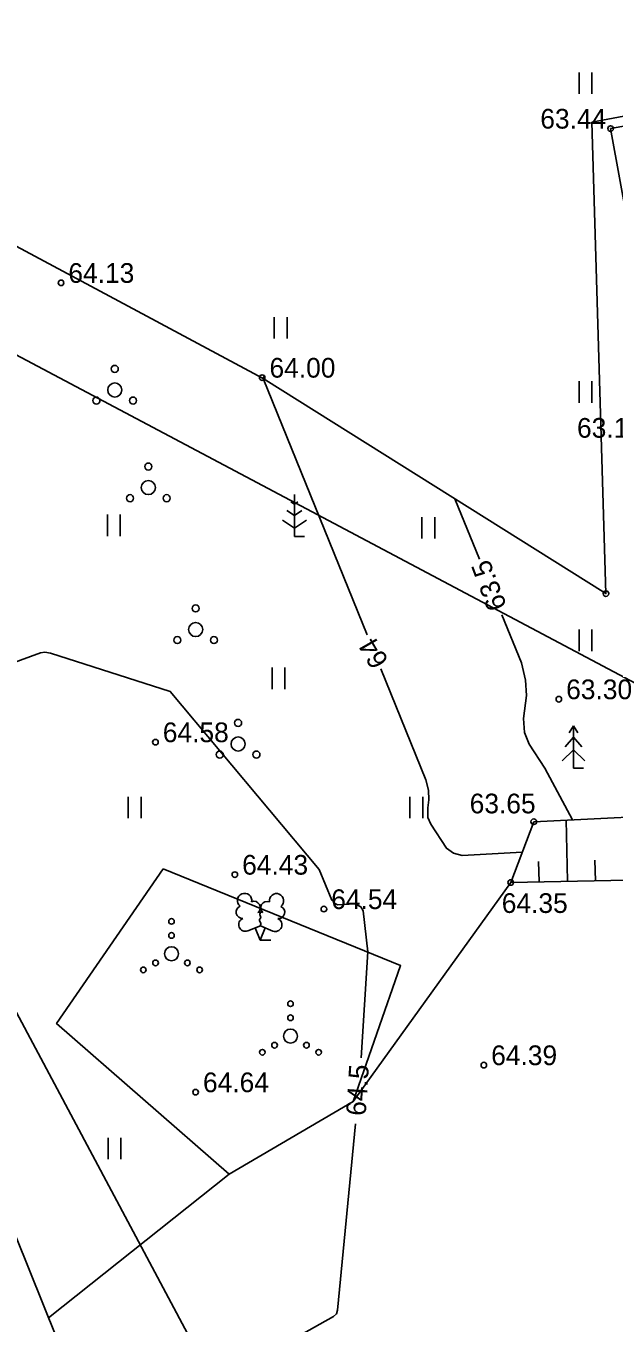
# Model space of a CAD drawing. Extents: x 641099 to 641614, y 6453870 to 6454751.
# Drawn here: x 641319.95 to 641340.83, y 6454197.84 to 6454243.93 of the extents above; entities that cross this region are included whole.
import ezdxf

# ---------------------------------------------------------------- set-up
doc = ezdxf.new("R2010")
doc.units = 0
for name, color, linetype in [('HALJASTUS', 7, 'Continuous'), ('HOONE', 7, 'Continuous'), ('HORISONTAAL-EH2000', 7, 'Continuous'), ('KORGUS-EH2000', 7, 'Continuous'), ('MOOTPIIR', 7, 'Continuous'), ('PIIR', 7, 'Continuous'), ('PUU', 7, 'Continuous'), ('RELJEEF', 7, 'Continuous'), ('TEE', 7, 'Continuous')]:
    doc.layers.add(name, color=color, linetype=linetype)

msp = doc.modelspace()

# ---------------------------------------------------------------- linework, layer by layer
at = {"layer": 'HALJASTUS'}
for p, q in [((641339.589, 6454242.283), (641339.589, 6454241.522)), ((641340.044, 6454242.283), (641340.044, 6454241.522)), ((641328.766, 6454233.587), (641328.766, 6454232.826)), ((641329.221, 6454233.587), (641329.221, 6454232.826)), ((641339.589, 6454231.308), (641339.589, 6454230.547)), ((641340.044, 6454231.308), (641340.044, 6454230.547)), ((641322.845, 6454226.572), (641322.845, 6454225.81)), ((641323.3, 6454226.572), (641323.3, 6454225.81)), ((641334.009, 6454226.485), (641334.009, 6454225.724)), ((641334.464, 6454226.485), (641334.464, 6454225.724)), ((641339.589, 6454222.483), (641339.589, 6454221.722)), ((641340.044, 6454222.483), (641340.044, 6454221.722)), ((641328.692, 6454221.132), (641328.692, 6454220.371)), ((641329.147, 6454221.132), (641329.147, 6454220.371)), ((641323.584, 6454216.546), (641323.584, 6454215.785)), ((641324.039, 6454216.546), (641324.039, 6454215.785)), ((641333.584, 6454216.546), (641333.584, 6454215.785)), ((641334.039, 6454216.546), (641334.039, 6454215.785)), ((641322.867, 6454204.428), (641322.867, 6454203.667)), ((641323.322, 6454204.428), (641323.322, 6454203.667)), ((641327.165, 6454203.129), (641320.753, 6454198.034))]:
    msp.add_line(p, q, dxfattribs=at)
msp.add_lwpolyline([(641324.821, 6454213.981), (641333.254, 6454210.545), (641331.57, 6454205.715), (641327.165, 6454203.129), (641321.038, 6454208.483)], close=True, dxfattribs=at)
msp.add_lwpolyline([(641337.164, 6454213.498), (641331.57, 6454205.715)], dxfattribs=at)
for centre, radius in [((641325.118, 6454212.117), 0.1), ((641325.118, 6454211.617), 0.1), ((641325.118, 6454210.967), 0.25), ((641324.553, 6454210.642), 0.1), ((641325.683, 6454210.642), 0.1), ((641324.118, 6454210.392), 0.1), ((641326.118, 6454210.392), 0.1), ((641329.344, 6454209.19), 0.1), ((641329.344, 6454208.69), 0.1), ((641329.344, 6454208.04), 0.25), ((641328.779, 6454207.715), 0.1), ((641329.909, 6454207.715), 0.1), ((641328.344, 6454207.465), 0.1), ((641330.344, 6454207.465), 0.1)]:
    msp.add_circle(centre, radius, dxfattribs=at)
at = {"layer": 'HOONE'}
msp.add_lwpolyline([(641342.695, 6454229.385), (641340.713, 6454240.287), (641346.233, 6454241.273), (641348.012, 6454230.191)], close=True, dxfattribs=at)
at = {"layer": 'HORISONTAAL-EH2000'}
for points in [[(641332.065, 6454222.303), (641328.379, 6454231.412), (641328.384, 6454231.431), (641328.4, 6454231.47), (641328.404, 6454231.485)], [(641336.054, 6454224.984), (641335.184, 6454227.134)], [(641339.358, 6454215.725), (641338.371, 6454217.559), (641337.822, 6454218.409), (641337.65, 6454218.829), (641337.615, 6454219.32), (641337.722, 6454220.137), (641337.694, 6454220.683), (641337.545, 6454221.299), (641336.851, 6454223.014)], [(641331.837, 6454212.635), (641331.639, 6454212.735), (641331.01, 6454212.702), (641330.908, 6454212.759), (641330.809, 6454212.867), (641330.367, 6454213.961), (641325.074, 6454220.28), (641320.825, 6454221.646), (641320.624, 6454221.677), (641320.466, 6454221.653), (641313.672, 6454219.177), (641313.311, 6454219.145), (641312.953, 6454219.296), (641310.774, 6454220.824)], [(641337.571, 6454214.573), (641335.443, 6454214.461), (641335.132, 6454214.536), (641334.884, 6454214.717), (641334.33, 6454215.572), (641334.225, 6454215.812), (641334.22, 6454216.153), (641334.258, 6454216.441), (641334.243, 6454216.775), (641334.152, 6454217.147), (641332.556, 6454221.091)], [(641331.859, 6454207.27), (641332.086, 6454211.035), (641331.921, 6454212.485), (641331.837, 6454212.635)], [(641322.076, 6454194.978), (641326.234, 6454195.468), (641330.87, 6454198.075), (641330.972, 6454198.167), (641331.019, 6454198.306), (641331.656, 6454204.919)]]:
    msp.add_lwpolyline(points, dxfattribs=at)
at = {"layer": 'KORGUS-EH2000'}
for centre in [(641340.713, 6454240.287), (641321.195, 6454234.806), (641328.338, 6454231.438), (641340.546, 6454223.763), (641338.873, 6454220.011), (641324.549, 6454218.484), (641337.982, 6454215.657), (641327.367, 6454213.777), (641337.164, 6454213.498), (641330.53, 6454212.554), (641336.21, 6454207.008), (641325.976, 6454206.047)]:
    msp.add_circle(centre, 0.1, dxfattribs=at)
at = {"layer": 'MOOTPIIR'}
msp.add_lwpolyline([(641396.779, 6454158.917), (641362.27, 6454160.432), (641352.188, 6454161.188), (641342.257, 6454163.793), (641340.174, 6454164.25), (641333.279, 6454164.297), (641325.465, 6454175.299), (641317.973, 6454190.759), (641308.239, 6454215.669), (641298.966, 6454225.28), (641295.618, 6454226.722), (641292.506, 6454230.492), (641295.229, 6454237.292), (641294.96, 6454247.416), (641298.913, 6454247.21), (641328.379, 6454231.412), (641340.546, 6454223.763), (641340.047, 6454240.51), (641351.292, 6454242.623), (641347.125, 6454280.16)], dxfattribs=at)
at = {"layer": 'PIIR'}
for points in [[(641348.14, 6454291.29), (641367.8, 6454297.97), (641430.99, 6454297.97), (641431.57, 6454271.54), (641393.05, 6454166.1), (641337.74, 6454174.84), (641313.62, 6454220.11), (641302.23, 6454241.46), (641354.66, 6454213.64)], [(641348.14, 6454291.29), (641354.66, 6454213.64), (641302.23, 6454241.46), (641310.07, 6454280.03)], [(641328.28, 6454170.64), (641305.35, 6454214.11), (641313.62, 6454220.11), (641337.74, 6454174.84), (641393.05, 6454166.1), (641388.82, 6454159.04), (641344.29, 6454160.9)]]:
    msp.add_lwpolyline(points, close=True, dxfattribs=at)
at = {"layer": 'PUU'}
for p, q in [((641329.486, 6454227.288), (641329.486, 6454225.788)), ((641329.486, 6454226.538), (641329.219, 6454226.715)), ((641329.486, 6454226.938), (641329.361, 6454227.021)), ((641329.61, 6454227.021), (641329.486, 6454226.938)), ((641329.752, 6454226.715), (641329.486, 6454226.538)), ((641329.061, 6454226.377), (641329.486, 6454226.094)), ((641329.486, 6454226.094), (641329.91, 6454226.377)), ((641329.846, 6454225.788), (641329.486, 6454225.788)), ((641339.393, 6454219.066), (641339.243, 6454218.816)), ((641339.543, 6454218.816), (641339.393, 6454219.066)), ((641339.393, 6454219.066), (641339.393, 6454217.566)), ((641339.393, 6454218.666), (641339.093, 6454218.316)), ((641339.693, 6454218.316), (641339.393, 6454218.666)), ((641339.393, 6454218.216), (641338.993, 6454217.816)), ((641339.793, 6454217.816), (641339.393, 6454218.216)), ((641339.753, 6454217.566), (641339.393, 6454217.566)), ((641327.829, 6454211.778), (641328.274, 6454211.953)), ((641328.269, 6454211.443), (641328.094, 6454211.883)), ((641328.269, 6454211.443), (641328.449, 6454211.883)), ((641328.274, 6454211.953), (641328.714, 6454211.773)), ((641328.649, 6454211.443), (641328.269, 6454211.443))]:
    msp.add_line(p, q, dxfattribs=at)
msp.add_lwpolyline([(641328.274, 6454212.448), (641328.254, 6454212.373), (641328.254, 6454212.353), (641328.264, 6454212.323), (641328.284, 6454212.288), (641328.289, 6454212.268), (641328.274, 6454212.233), (641328.249, 6454212.183), (641328.244, 6454212.158), (641328.249, 6454212.143), (641328.259, 6454212.113), (641328.294, 6454212.053), (641328.299, 6454212.033), (641328.294, 6454212.013), (641328.279, 6454211.978), (641328.274, 6454211.953)], dxfattribs=at)
for centre, radius in [((641323.104, 6454231.749), 0.125), ((641323.104, 6454230.999), 0.25), ((641322.454, 6454230.624), 0.125), ((641323.754, 6454230.624), 0.125), ((641324.296, 6454228.279), 0.125), ((641324.296, 6454227.529), 0.25), ((641323.646, 6454227.154), 0.125), ((641324.946, 6454227.154), 0.125), ((641325.976, 6454223.237), 0.125), ((641325.976, 6454222.487), 0.25), ((641325.326, 6454222.112), 0.125), ((641326.626, 6454222.112), 0.125), ((641327.484, 6454219.169), 0.125), ((641327.484, 6454218.419), 0.25), ((641326.834, 6454218.044), 0.125), ((641328.134, 6454218.044), 0.125)]:
    msp.add_circle(centre, radius, dxfattribs=at)
for centre, radius, start, end in [((641327.711, 6454212.857), 0.256, 111.5027, 232.5173), ((641327.711, 6454212.857), 0.256, 350.4856, 111.5002), ((641328.847, 6454212.849), 0.256, 67.6168, 188.6314), ((641328.847, 6454212.849), 0.256, 306.5997, 67.6143), ((641327.638, 6454212.446), 0.224, 111.4304, 274.4987), ((641328.046, 6454212.607), 0.224, 308.5041, 111.5725), ((641328.273, 6454212.211), 0.237, 66.7655, 111.5015), ((641328.509, 6454212.602), 0.225, 67.7016, 230.5126), ((641328.915, 6454212.436), 0.224, 264.6183, 67.6866), ((641327.742, 6454212.002), 0.237, 111.5014, 291.5004), ((641328.803, 6454211.993), 0.237, 247.6166, 67.6155)]:
    msp.add_arc(centre, radius, start, end, dxfattribs=at)
at = {"layer": 'RELJEEF'}
for p, q in [((641337.17, 6454213.5), (641337.982, 6454215.657)), ((641339.18, 6454213.54), (641339.13, 6454215.72)), ((641340.17, 6454213.56), (641340.15, 6454214.29)), ((641338.17, 6454213.52), (641338.15, 6454214.24))]:
    msp.add_line(p, q, dxfattribs=at)
for points in [[(641337.982, 6454215.657), (641344.177, 6454215.962), (641348.825, 6454215.574), (641355.036, 6454211.542), (641358.137, 6454213.489), (641370.066, 6454209.592), (641369.542, 6454205.014), (641369.571, 6454200.511), (641369.694, 6454196.975), (641369.694, 6454190.569), (641370.612, 6454182.389), (641370.666, 6454174.483), (641368.908, 6454168.637)], [(641337.164, 6454213.498), (641344.276, 6454213.64), (641347.451, 6454212.696), (641352.943, 6454207.718), (641356.348, 6454205.342), (641360.388, 6454202.231), (641361.657, 6454196.41), (641361.709, 6454187.954), (641361.077, 6454180.976), (641360.032, 6454168.734)]]:
    msp.add_lwpolyline(points, dxfattribs=at)
at = {"layer": 'TEE'}
msp.add_lwpolyline([(641298.913, 6454247.21), (641299.655, 6454242.034), (641304.172, 6454231.228), (641308.207, 6454225.044), (641312.845, 6454217.42), (641316.166, 6454209.412), (641321.059, 6454197.275), (641325.817, 6454186.531), (641330.468, 6454178.933), (641331.015, 6454178.286), (641334.761, 6454174.61), (641335.693, 6454173.82), (641339.732, 6454171.021), (641343.354, 6454169.24), (641346.818, 6454167.928), (641348.637, 6454167.368), (641354.582, 6454166.029), (641362.104, 6454165.234), (641370.84, 6454165.091), (641376.662, 6454165.13), (641387.98, 6454164.721), (641397.63, 6454164.006)], dxfattribs=at)

# ---------------------------------------------------------------- texts
at = {"layer": 'HORISONTAAL-EH2000'}
for s, rotation, p in [('63.5', 110.6699, (641337.038, 6454223.314)), ('64', 119.8724, (641332.85, 6454221.365)), ('64.5', 86.2999, (641332.012, 6454205.191))]:
    msp.add_text(s, height=0.7, rotation=rotation, dxfattribs=at).set_placement(p)
at = {"layer": 'KORGUS-EH2000'}
for s, p in [('63.44', (641338.214, 6454240.287)), (' 64.13', (641321.195, 6454234.806)), (' 64.00', (641328.338, 6454231.438)), ('63.13 ', (641339.519, 6454229.303)), (' 63.30', (641338.873, 6454220.011)), (' 64.58', (641324.549, 6454218.484)), (' 63.65', (641335.447, 6454215.955)), (' 64.43', (641327.367, 6454213.777)), (' 64.54', (641330.53, 6454212.554)), (' 64.35', (641336.586, 6454212.416)), (' 64.39', (641336.21, 6454207.008)), (' 64.64', (641325.976, 6454206.047))]:
    msp.add_text(s, height=0.7, dxfattribs=at).set_placement(p)

doc.saveas('drawing.dxf')
